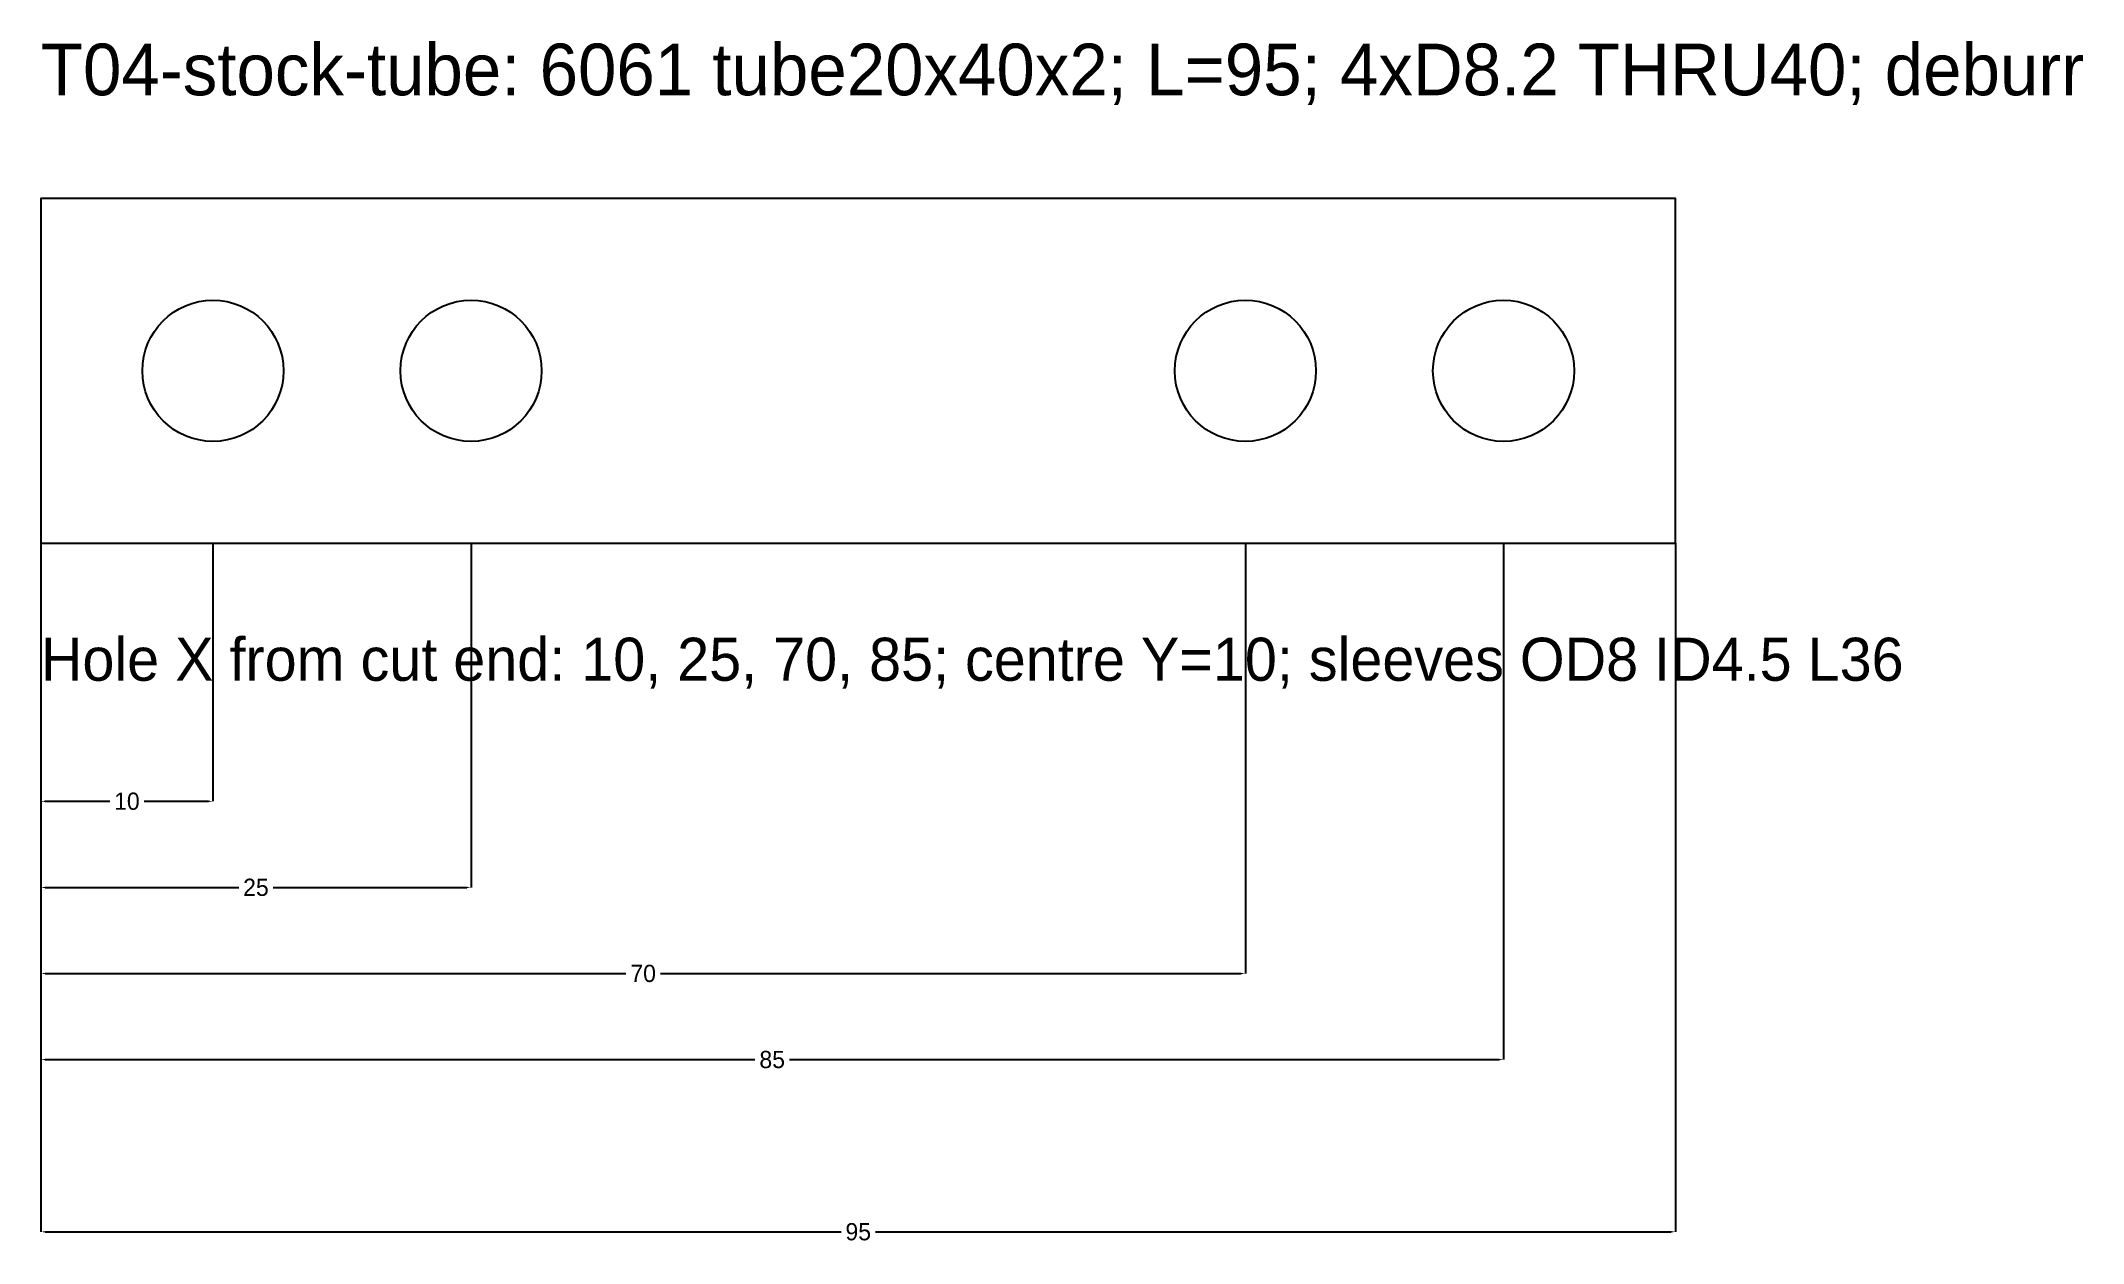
# Model space of a CAD drawing. Header units: millimetres. Extents: x 0 to 119, y -41 to 29.
import ezdxf

# ---------------------------------------------------------------- set-up
doc = ezdxf.new("R2010")
doc.units = ezdxf.units.MM
doc.dimstyles.get("Standard").update_dxf_attribs({"dimtxt": 2.5, "dimasz": 2.5, "dimexe": 1.25, "dimexo": 0.625, "dimtad": 1, "dimcen": 2.5, "dimazin": 3, "dimtfac": 1, "dimtmove": 0, "dimatfit": 3})

# ---------------------------------------------------------------- blocks, each defined once
blk = doc.blocks.new('_CLOSEDFILLED')
at = {"color": 0, "linetype": 'BYBLOCK'}
blk.add_solid([(-1, 0.16), (0, 0), (-1, -0.16)], dxfattribs=at)
blk = doc.blocks.new('*D1')
for p, q in [((0, 0), (0, -40)), ((95, 0), (95, -40)), ((0.25, -40), (46.5, -40)), ((48.5, -40), (94.75, -40))]:
    blk.add_line(p, q)
at = {"layer": 'Defpoints'}
for p in [(0, 0), (95, 0), (0, -40)]:
    blk.add_point(p, dxfattribs=at)
at = {"xscale": 0.25, "yscale": 0.25, "rotation": 180}
blk.add_blockref('_CLOSEDFILLED', (0, -40), dxfattribs=at)
at = {"xscale": 0.25, "yscale": 0.25}
blk.add_blockref('_CLOSEDFILLED', (95, -40), dxfattribs=at)
at = {"insert": (47.5, -40), "char_height": 1, "attachment_point": 5}
blk.add_mtext('95', dxfattribs=at)
blk = doc.blocks.new('*D2')
for p, q in [((0, 0), (0, -15)), ((10, 0), (10, -15)), ((0.25, -15), (4, -15)), ((6, -15), (9.75, -15))]:
    blk.add_line(p, q)
at = {"layer": 'Defpoints'}
for p in [(0, 0), (10, 0), (0, -15)]:
    blk.add_point(p, dxfattribs=at)
at = {"xscale": 0.25, "yscale": 0.25, "rotation": 180}
blk.add_blockref('_CLOSEDFILLED', (0, -15), dxfattribs=at)
at = {"xscale": 0.25, "yscale": 0.25}
blk.add_blockref('_CLOSEDFILLED', (10, -15), dxfattribs=at)
at = {"insert": (5, -15), "char_height": 1, "attachment_point": 5}
blk.add_mtext('10', dxfattribs=at)
blk = doc.blocks.new('*D3')
for p, q in [((0, 0), (0, -20)), ((25, 0), (25, -20)), ((0.25, -20), (11.5, -20)), ((13.5, -20), (24.75, -20))]:
    blk.add_line(p, q)
at = {"layer": 'Defpoints'}
for p in [(0, 0), (25, 0), (0, -20)]:
    blk.add_point(p, dxfattribs=at)
at = {"xscale": 0.25, "yscale": 0.25, "rotation": 180}
blk.add_blockref('_CLOSEDFILLED', (0, -20), dxfattribs=at)
at = {"xscale": 0.25, "yscale": 0.25}
blk.add_blockref('_CLOSEDFILLED', (25, -20), dxfattribs=at)
at = {"insert": (12.5, -20), "char_height": 1, "attachment_point": 5}
blk.add_mtext('25', dxfattribs=at)
blk = doc.blocks.new('*D4')
for p, q in [((0, 0), (0, -25)), ((70, 0), (70, -25)), ((0.25, -25), (34, -25)), ((36, -25), (69.75, -25))]:
    blk.add_line(p, q)
at = {"layer": 'Defpoints'}
for p in [(0, 0), (70, 0), (0, -25)]:
    blk.add_point(p, dxfattribs=at)
at = {"xscale": 0.25, "yscale": 0.25, "rotation": 180}
blk.add_blockref('_CLOSEDFILLED', (0, -25), dxfattribs=at)
at = {"xscale": 0.25, "yscale": 0.25}
blk.add_blockref('_CLOSEDFILLED', (70, -25), dxfattribs=at)
at = {"insert": (35, -25), "char_height": 1, "attachment_point": 5}
blk.add_mtext('70', dxfattribs=at)
blk = doc.blocks.new('*D5')
for p, q in [((0, 0), (0, -30)), ((85, 0), (85, -30)), ((0.25, -30), (41.5, -30)), ((43.5, -30), (84.75, -30))]:
    blk.add_line(p, q)
at = {"layer": 'Defpoints'}
for p in [(0, 0), (85, 0), (0, -30)]:
    blk.add_point(p, dxfattribs=at)
at = {"xscale": 0.25, "yscale": 0.25, "rotation": 180}
blk.add_blockref('_CLOSEDFILLED', (0, -30), dxfattribs=at)
at = {"xscale": 0.25, "yscale": 0.25}
blk.add_blockref('_CLOSEDFILLED', (85, -30), dxfattribs=at)
at = {"insert": (42.5, -30), "char_height": 1, "attachment_point": 5}
blk.add_mtext('85', dxfattribs=at)

msp = doc.modelspace()

# ---------------------------------------------------------------- linework, layer by layer
msp.add_lwpolyline([(0, 0), (95, 0), (95, 20), (0, 20)], close=True)
for centre in [(10, 10), (25, 10), (70, 10), (85, 10)]:
    msp.add_circle(centre, 4.1)

# ---------------------------------------------------------------- texts
for s, height, p in [('T04-stock-tube: 6061 tube20x40x2; L=95; 4xD8.2 THRU40; deburr', 3, (0, 26)), ('Hole X from cut end: 10, 25, 70, 85; centre Y=10; sleeves OD8 ID4.5 L36', 2.5, (0, -8))]:
    msp.add_text(s, height=height).set_placement(p)

# ---------------------------------------------------------------- dimensions: what is measured, and where the dimension line sits
for base, p2, picture, middle in [((0, -40), (95, 0), '*D1', (47.5, -40)), ((0, -15), (10, 0), '*D2', (5, -15)), ((0, -20), (25, 0), '*D3', (12.5, -20)), ((0, -25), (70, 0), '*D4', (35, -25)), ((0, -30), (85, 0), '*D5', (42.5, -30))]:
    dim = msp.add_linear_dim(base=base, p1=(0, 0), p2=p2, dimstyle='Standard')
    dim.commit()
    dim.dimension.update_dxf_attribs({"geometry": picture, "text_midpoint": middle})

doc.saveas('drawing.dxf')
